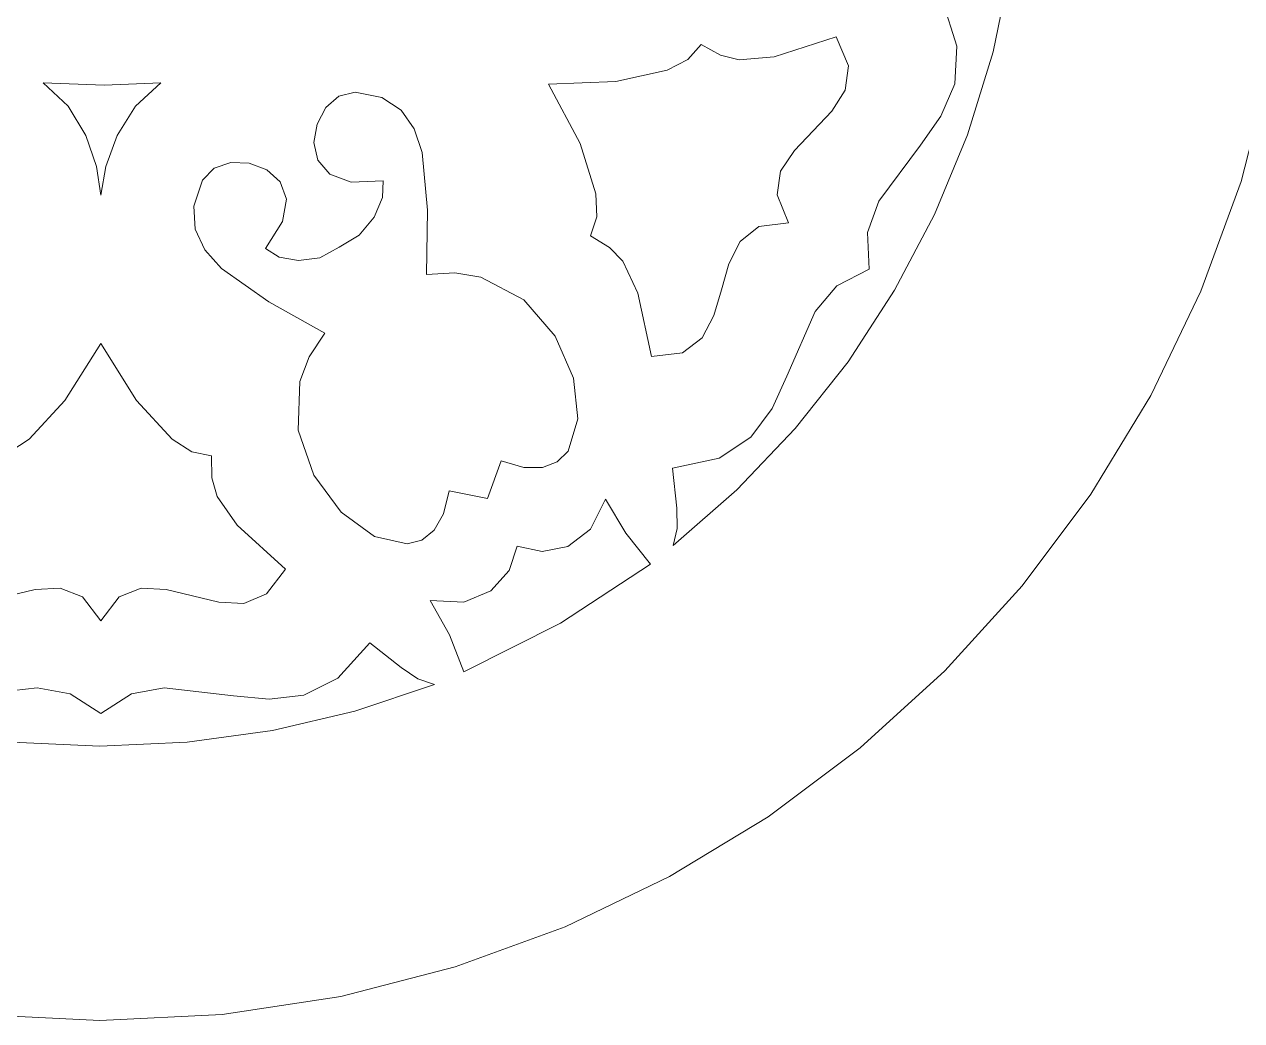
# Model space of a CAD drawing. Header units: millimetres. Extents: x -177 to 176, y -151 to 151.
# Drawn here: x 7.39 to 39.57, y -149.78 to -123.42 of the extents above; entities that cross this region are included whole.
import ezdxf

# ---------------------------------------------------------------- set-up
doc = ezdxf.new("R2010")
doc.units = ezdxf.units.MM
doc.header["$MEASUREMENT"] = 0
doc.layers.add('layer 1', color=7, linetype='Continuous')

msp = doc.modelspace()

# ---------------------------------------------------------------- linework, layer by layer
at = {"layer": 'layer 1', "color": 1, "lineweight": 9}
for points, knots in [([(-22.2167, -118.1775), (-22.2167, -118.1775), (-22.0536, -114.9464), (-22.0536, -114.9464), (-22.0536, -114.9464), (-22.0536, -114.9464), (-21.5748, -111.8091), (-21.5748, -111.8091), (-21.5748, -111.8091), (-21.5748, -111.8091), (-20.7961, -108.7808), (-20.7961, -108.7808), (-20.7961, -108.7808), (-20.7961, -108.7808), (-19.7336, -105.8777), (-19.7336, -105.8777), (-19.7336, -105.8777), (-19.7336, -105.8777), (-18.4029, -103.1154), (-18.4029, -103.1154), (-18.4029, -103.1154), (-18.4029, -103.1154), (-16.8203, -100.51), (-16.8203, -100.51), (-16.8203, -100.51), (-16.8203, -100.51), (-15.0012, -98.0775), (-15.0012, -98.0775), (-15.0012, -98.0775), (-15.0012, -98.0775), (-12.9618, -95.8335), (-12.9618, -95.8335), (-12.9618, -95.8335), (-12.9618, -95.8335), (-10.7176, -93.7941), (-10.7176, -93.7941), (-10.7176, -93.7941), (-10.7176, -93.7941), (-8.2853, -91.9752), (-8.2853, -91.9752), (-8.2853, -91.9752), (-8.2853, -91.9752), (-5.6798, -90.3922), (-5.6798, -90.3922), (-5.6798, -90.3922), (-5.6798, -90.3922), (-2.9177, -89.0617), (-2.9177, -89.0617), (-2.9177, -89.0617), (-2.9177, -89.0617), (-0.0144, -87.999), (-0.0144, -87.999), (-0.0144, -87.999), (-0.0144, -87.999), (3.0139, -87.2204), (3.0139, -87.2204), (3.0139, -87.2204), (3.0139, -87.2204), (6.1514, -86.7417), (6.1514, -86.7417), (6.1514, -86.7417), (6.1514, -86.7417), (9.3823, -86.5784), (9.3823, -86.5784), (9.3823, -86.5784), (9.3823, -86.5784), (12.6132, -86.7417), (12.6132, -86.7417), (12.6132, -86.7417), (12.6132, -86.7417), (15.7505, -87.2204), (15.7505, -87.2204), (15.7505, -87.2204), (15.7505, -87.2204), (18.7789, -87.999), (18.7789, -87.999), (18.7789, -87.999), (18.7789, -87.999), (21.6822, -89.0617), (21.6822, -89.0617), (21.6822, -89.0617), (21.6822, -89.0617), (24.4442, -90.3922), (24.4442, -90.3922), (24.4442, -90.3922), (24.4442, -90.3922), (27.0497, -91.9752), (27.0497, -91.9752), (27.0497, -91.9752), (27.0497, -91.9752), (29.4821, -93.7941), (29.4821, -93.7941), (29.4821, -93.7941), (29.4821, -93.7941), (31.7263, -95.8335), (31.7263, -95.8335), (31.7263, -95.8335), (31.7263, -95.8335), (33.7655, -98.0775), (33.7655, -98.0775), (33.7655, -98.0775), (33.7655, -98.0775), (35.5847, -100.51), (35.5847, -100.51), (35.5847, -100.51), (35.5847, -100.51), (37.1674, -103.1154), (37.1674, -103.1154), (37.1674, -103.1154), (37.1674, -103.1154), (38.4979, -105.8777), (38.4979, -105.8777), (38.4979, -105.8777), (38.4979, -105.8777), (39.5607, -108.7808), (39.5607, -108.7808), (39.5607, -108.7808), (39.5607, -108.7808), (40.3392, -111.8091), (40.3392, -111.8091), (40.3392, -111.8091), (40.3392, -111.8091), (40.8181, -114.9464), (40.8181, -114.9464), (40.8181, -114.9464), (40.8181, -114.9464), (40.9812, -118.1775), (40.9812, -118.1775), (40.9812, -118.1775), (40.9812, -118.1775), (40.8181, -121.4084), (40.8181, -121.4084), (40.8181, -121.4084), (40.8181, -121.4084), (40.3392, -124.5459), (40.3392, -124.5459), (40.3392, -124.5459), (40.3392, -124.5459), (39.5607, -127.5741), (39.5607, -127.5741), (39.5607, -127.5741), (39.5607, -127.5741), (38.4979, -130.4773), (38.4979, -130.4773), (38.4979, -130.4773), (38.4979, -130.4773), (37.1674, -133.2395), (37.1674, -133.2395), (37.1674, -133.2395), (37.1674, -133.2395), (35.5847, -135.8448), (35.5847, -135.8448), (35.5847, -135.8448), (35.5847, -135.8448), (33.7655, -138.2773), (33.7655, -138.2773), (33.7655, -138.2773), (33.7655, -138.2773), (31.7263, -140.5213), (31.7263, -140.5213), (31.7263, -140.5213), (31.7263, -140.5213), (29.4821, -142.5608), (29.4821, -142.5608), (29.4821, -142.5608), (29.4821, -142.5608), (27.0497, -144.3799), (27.0497, -144.3799), (27.0497, -144.3799), (27.0497, -144.3799), (24.4442, -145.9627), (24.4442, -145.9627), (24.4442, -145.9627), (24.4442, -145.9627), (21.6822, -147.2932), (21.6822, -147.2932), (21.6822, -147.2932), (21.6822, -147.2932), (18.7789, -148.3557), (18.7789, -148.3557), (18.7789, -148.3557), (18.7789, -148.3557), (15.7505, -149.1343), (15.7505, -149.1343), (15.7505, -149.1343), (15.7505, -149.1343), (12.6132, -149.6133), (12.6132, -149.6133), (12.6132, -149.6133), (12.6132, -149.6133), (9.3823, -149.7764), (9.3823, -149.7764), (9.3823, -149.7764), (9.3823, -149.7764), (6.1514, -149.6133), (6.1514, -149.6133), (6.1514, -149.6133), (6.1514, -149.6133), (3.0139, -149.1343), (3.0139, -149.1343), (3.0139, -149.1343), (3.0139, -149.1343), (-0.0144, -148.3557), (-0.0144, -148.3557), (-0.0144, -148.3557), (-0.0144, -148.3557), (-2.9177, -147.2932), (-2.9177, -147.2932), (-2.9177, -147.2932), (-2.9177, -147.2932), (-5.6798, -145.9627), (-5.6798, -145.9627), (-5.6798, -145.9627), (-5.6798, -145.9627), (-8.2853, -144.3799), (-8.2853, -144.3799), (-8.2853, -144.3799), (-8.2853, -144.3799), (-10.7176, -142.5608), (-10.7176, -142.5608), (-10.7176, -142.5608), (-10.7176, -142.5608), (-12.9618, -140.5213), (-12.9618, -140.5213), (-12.9618, -140.5213), (-12.9618, -140.5213), (-15.0012, -138.2773), (-15.0012, -138.2773), (-15.0012, -138.2773), (-15.0012, -138.2773), (-16.8203, -135.8448), (-16.8203, -135.8448), (-16.8203, -135.8448), (-16.8203, -135.8448), (-18.4029, -133.2395), (-18.4029, -133.2395), (-18.4029, -133.2395), (-18.4029, -133.2395), (-19.7336, -130.4773), (-19.7336, -130.4773), (-19.7336, -130.4773), (-19.7336, -130.4773), (-20.7961, -127.5741), (-20.7961, -127.5741), (-20.7961, -127.5741), (-20.7961, -127.5741), (-21.5748, -124.5459), (-21.5748, -124.5459), (-21.5748, -124.5459), (-21.5748, -124.5459), (-22.0536, -121.4084), (-22.0536, -121.4084), (-22.0536, -121.4084), (-22.0536, -121.4084), (-22.2167, -118.1775), (-22.2167, -118.1775), (-22.2167, -118.1775), (-22.2167, -118.1775), (-22.2167, -118.1775), (-22.2167, -118.1775)], [0, 0, 0, 0, 0.0151515, 0.0151515, 0.0151515, 0.0151515, 0.030303, 0.030303, 0.030303, 0.030303, 0.0454545, 0.0454545, 0.0454545, 0.0454545, 0.0606061, 0.0606061, 0.0606061, 0.0606061, 0.0757576, 0.0757576, 0.0757576, 0.0757576, 0.0909091, 0.0909091, 0.0909091, 0.0909091, 0.1060606, 0.1060606, 0.1060606, 0.1060606, 0.1212121, 0.1212121, 0.1212121, 0.1212121, 0.1363636, 0.1363636, 0.1363636, 0.1363636, 0.1515152, 0.1515152, 0.1515152, 0.1515152, 0.1666667, 0.1666667, 0.1666667, 0.1666667, 0.1818182, 0.1818182, 0.1818182, 0.1818182, 0.1969697, 0.1969697, 0.1969697, 0.1969697, 0.2121212, 0.2121212, 0.2121212, 0.2121212, 0.2272727, 0.2272727, 0.2272727, 0.2272727, 0.2424242, 0.2424242, 0.2424242, 0.2424242, 0.2575758, 0.2575758, 0.2575758, 0.2575758, 0.2727273, 0.2727273, 0.2727273, 0.2727273, 0.2878788, 0.2878788, 0.2878788, 0.2878788, 0.3030303, 0.3030303, 0.3030303, 0.3030303, 0.3181818, 0.3181818, 0.3181818, 0.3181818, 0.3333333, 0.3333333, 0.3333333, 0.3333333, 0.3484848, 0.3484848, 0.3484848, 0.3484848, 0.3636364, 0.3636364, 0.3636364, 0.3636364, 0.3787879, 0.3787879, 0.3787879, 0.3787879, 0.3939394, 0.3939394, 0.3939394, 0.3939394, 0.4090909, 0.4090909, 0.4090909, 0.4090909, 0.4242424, 0.4242424, 0.4242424, 0.4242424, 0.4393939, 0.4393939, 0.4393939, 0.4393939, 0.4545455, 0.4545455, 0.4545455, 0.4545455, 0.469697, 0.469697, 0.469697, 0.469697, 0.4848485, 0.4848485, 0.4848485, 0.4848485, 0.5, 0.5, 0.5, 0.5, 0.5151515, 0.5151515, 0.5151515, 0.5151515, 0.530303, 0.530303, 0.530303, 0.530303, 0.5454545, 0.5454545, 0.5454545, 0.5454545, 0.5606061, 0.5606061, 0.5606061, 0.5606061, 0.5757576, 0.5757576, 0.5757576, 0.5757576, 0.5909091, 0.5909091, 0.5909091, 0.5909091, 0.6060606, 0.6060606, 0.6060606, 0.6060606, 0.6212121, 0.6212121, 0.6212121, 0.6212121, 0.6363636, 0.6363636, 0.6363636, 0.6363636, 0.6515152, 0.6515152, 0.6515152, 0.6515152, 0.6666667, 0.6666667, 0.6666667, 0.6666667, 0.6818182, 0.6818182, 0.6818182, 0.6818182, 0.6969697, 0.6969697, 0.6969697, 0.6969697, 0.7121212, 0.7121212, 0.7121212, 0.7121212, 0.7272727, 0.7272727, 0.7272727, 0.7272727, 0.7424242, 0.7424242, 0.7424242, 0.7424242, 0.7575758, 0.7575758, 0.7575758, 0.7575758, 0.7727273, 0.7727273, 0.7727273, 0.7727273, 0.7878788, 0.7878788, 0.7878788, 0.7878788, 0.8030303, 0.8030303, 0.8030303, 0.8030303, 0.8181818, 0.8181818, 0.8181818, 0.8181818, 0.8333333, 0.8333333, 0.8333333, 0.8333333, 0.8484848, 0.8484848, 0.8484848, 0.8484848, 0.8636364, 0.8636364, 0.8636364, 0.8636364, 0.8787879, 0.8787879, 0.8787879, 0.8787879, 0.8939394, 0.8939394, 0.8939394, 0.8939394, 0.9090909, 0.9090909, 0.9090909, 0.9090909, 0.9242424, 0.9242424, 0.9242424, 0.9242424, 0.9393939, 0.9393939, 0.9393939, 0.9393939, 0.9545455, 0.9545455, 0.9545455, 0.9545455, 0.969697, 0.969697, 0.969697, 0.969697, 1, 1, 1, 1]), ([(33.4656, -121.8659), (33.4656, -121.8659), (33.1217, -122.1711), (33.1217, -122.1711), (33.1217, -122.1711), (33.1217, -122.1711), (32.6412, -122.4041), (32.6412, -122.4041), (32.6412, -122.4041), (32.6412, -122.4041), (31.6631, -122.7977), (31.6631, -122.7977), (31.6631, -122.7977), (31.6631, -122.7977), (32.0446, -123.9977), (32.0446, -123.9977), (32.0446, -123.9977), (32.0446, -123.9977), (31.9872, -124.9971), (31.9872, -124.9971), (31.9872, -124.9971), (31.9872, -124.9971), (31.6214, -125.8517), (31.6214, -125.8517), (31.6214, -125.8517), (31.6214, -125.8517), (31.0776, -126.6166), (31.0776, -126.6166), (31.0776, -126.6166), (31.0776, -126.6166), (29.9765, -128.1003), (29.9765, -128.1003), (29.9765, -128.1003), (29.9765, -128.1003), (29.6795, -128.9299), (29.6795, -128.9299), (29.6795, -128.9299), (29.6795, -128.9299), (29.7254, -129.8924), (29.7254, -129.8924), (29.7254, -129.8924), (29.7254, -129.8924), (28.8679, -130.3356), (28.8679, -130.3356), (28.8679, -130.3356), (28.8679, -130.3356), (28.2948, -131.0127), (28.2948, -131.0127), (28.2948, -131.0127), (28.2948, -131.0127), (27.5515, -132.7239), (27.5515, -132.7239), (27.5515, -132.7239), (27.5515, -132.7239), (27.1563, -133.5857), (27.1563, -133.5857), (27.1563, -133.5857), (27.1563, -133.5857), (26.5949, -134.337), (26.5949, -134.337), (26.5949, -134.337), (26.5949, -134.337), (25.755, -134.8915), (25.755, -134.8915), (25.755, -134.8915), (25.755, -134.8915), (24.5239, -135.1632), (24.5239, -135.1632), (24.5239, -135.1632), (24.5239, -135.1632), (24.6345, -136.2169), (24.6345, -136.2169), (24.6345, -136.2169), (24.6345, -136.2169), (24.6469, -136.7563), (24.6469, -136.7563), (24.6469, -136.7563), (24.6469, -136.7563), (24.5429, -137.2099), (24.5429, -137.2099), (24.5429, -137.2099), (24.5429, -137.2099), (26.2259, -135.7341), (26.2259, -135.7341), (26.2259, -135.7341), (26.2259, -135.7341), (27.7706, -134.1079), (27.7706, -134.1079), (27.7706, -134.1079), (27.7706, -134.1079), (29.1649, -132.3437), (29.1649, -132.3437), (29.1649, -132.3437), (29.1649, -132.3437), (30.3967, -130.453), (30.3967, -130.453), (30.3967, -130.453), (30.3967, -130.453), (31.4548, -128.4479), (31.4548, -128.4479), (31.4548, -128.4479), (31.4548, -128.4479), (32.3269, -126.3403), (32.3269, -126.3403), (32.3269, -126.3403), (32.3269, -126.3403), (33.0011, -124.1424), (33.0011, -124.1424), (33.0011, -124.1424), (33.0011, -124.1424), (33.4656, -121.8659), (33.4656, -121.8659), (33.4656, -121.8659), (33.4656, -121.8659), (33.4656, -121.8659), (33.4656, -121.8659)], [0, 0, 0, 0, 0.0333333, 0.0333333, 0.0333333, 0.0333333, 0.0666667, 0.0666667, 0.0666667, 0.0666667, 0.1, 0.1, 0.1, 0.1, 0.1333333, 0.1333333, 0.1333333, 0.1333333, 0.1666667, 0.1666667, 0.1666667, 0.1666667, 0.2, 0.2, 0.2, 0.2, 0.2333333, 0.2333333, 0.2333333, 0.2333333, 0.2666667, 0.2666667, 0.2666667, 0.2666667, 0.3, 0.3, 0.3, 0.3, 0.3333333, 0.3333333, 0.3333333, 0.3333333, 0.3666667, 0.3666667, 0.3666667, 0.3666667, 0.4, 0.4, 0.4, 0.4, 0.4333333, 0.4333333, 0.4333333, 0.4333333, 0.4666667, 0.4666667, 0.4666667, 0.4666667, 0.5, 0.5, 0.5, 0.5, 0.5333333, 0.5333333, 0.5333333, 0.5333333, 0.5666667, 0.5666667, 0.5666667, 0.5666667, 0.6, 0.6, 0.6, 0.6, 0.6333333, 0.6333333, 0.6333333, 0.6333333, 0.6666667, 0.6666667, 0.6666667, 0.6666667, 0.7, 0.7, 0.7, 0.7, 0.7333333, 0.7333333, 0.7333333, 0.7333333, 0.7666667, 0.7666667, 0.7666667, 0.7666667, 0.8, 0.8, 0.8, 0.8, 0.8333333, 0.8333333, 0.8333333, 0.8333333, 0.8666667, 0.8666667, 0.8666667, 0.8666667, 0.9, 0.9, 0.9, 0.9, 0.9333333, 0.9333333, 0.9333333, 0.9333333, 1, 1, 1, 1]), ([(27.5956, -128.6659), (27.5956, -128.6659), (26.8035, -128.7683), (26.8035, -128.7683), (26.8035, -128.7683), (26.8035, -128.7683), (26.3103, -129.163), (26.3103, -129.163), (26.3103, -129.163), (26.3103, -129.163), (26.0151, -129.7521), (26.0151, -129.7521), (26.0151, -129.7521), (26.0151, -129.7521), (25.8167, -130.4389), (25.8167, -130.4389), (25.8167, -130.4389), (25.8167, -130.4389), (25.6142, -131.1252), (25.6142, -131.1252), (25.6142, -131.1252), (25.6142, -131.1252), (25.3066, -131.7139), (25.3066, -131.7139), (25.3066, -131.7139), (25.3066, -131.7139), (24.7926, -132.1077), (24.7926, -132.1077), (24.7926, -132.1077), (24.7926, -132.1077), (23.9714, -132.2088), (23.9714, -132.2088), (23.9714, -132.2088), (23.9714, -132.2088), (23.6064, -130.5291), (23.6064, -130.5291), (23.6064, -130.5291), (23.6064, -130.5291), (23.2128, -129.6852), (23.2128, -129.6852), (23.2128, -129.6852), (23.2128, -129.6852), (22.8575, -129.3213), (22.8575, -129.3213), (22.8575, -129.3213), (22.8575, -129.3213), (22.3564, -129.0182), (22.3564, -129.0182), (22.3564, -129.0182), (22.3564, -129.0182), (22.5212, -128.513), (22.5212, -128.513), (22.5212, -128.513), (22.5212, -128.513), (22.4953, -127.9016), (22.4953, -127.9016), (22.4953, -127.9016), (22.4953, -127.9016), (22.0794, -126.5749), (22.0794, -126.5749), (22.0794, -126.5749), (22.0794, -126.5749), (21.2476, -125.0008), (21.2476, -125.0008), (21.2476, -125.0008), (21.2476, -125.0008), (23.0275, -124.9328), (23.0275, -124.9328), (23.0275, -124.9328), (23.0275, -124.9328), (24.3848, -124.6287), (24.3848, -124.6287), (24.3848, -124.6287), (24.3848, -124.6287), (24.9273, -124.3454), (24.9273, -124.3454), (24.9273, -124.3454), (24.9273, -124.3454), (25.2826, -123.95), (25.2826, -123.95), (25.2826, -123.95), (25.2826, -123.95), (25.7957, -124.2322), (25.7957, -124.2322), (25.7957, -124.2322), (25.7957, -124.2322), (26.2886, -124.3581), (26.2886, -124.3581), (26.2886, -124.3581), (26.2886, -124.3581), (27.216, -124.2772), (27.216, -124.2772), (27.216, -124.2772), (27.216, -124.2772), (28.8532, -123.7533), (28.8532, -123.7533), (28.8532, -123.7533), (28.8532, -123.7533), (29.176, -124.5151), (29.176, -124.5151), (29.176, -124.5151), (29.176, -124.5151), (29.0918, -125.1574), (29.0918, -125.1574), (29.0918, -125.1574), (29.0918, -125.1574), (28.7357, -125.7185), (28.7357, -125.7185), (28.7357, -125.7185), (28.7357, -125.7185), (28.2422, -126.2376), (28.2422, -126.2376), (28.2422, -126.2376), (28.2422, -126.2376), (27.7467, -126.7531), (27.7467, -126.7531), (27.7467, -126.7531), (27.7467, -126.7531), (27.3837, -127.3037), (27.3837, -127.3037), (27.3837, -127.3037), (27.3837, -127.3037), (27.2884, -127.9285), (27.2884, -127.9285), (27.2884, -127.9285), (27.2884, -127.9285), (27.5956, -128.6659), (27.5956, -128.6659), (27.5956, -128.6659), (27.5956, -128.6659), (27.5956, -128.6659), (27.5956, -128.6659)], [0, 0, 0, 0, 0.0294118, 0.0294118, 0.0294118, 0.0294118, 0.0588235, 0.0588235, 0.0588235, 0.0588235, 0.0882353, 0.0882353, 0.0882353, 0.0882353, 0.1176471, 0.1176471, 0.1176471, 0.1176471, 0.1470588, 0.1470588, 0.1470588, 0.1470588, 0.1764706, 0.1764706, 0.1764706, 0.1764706, 0.2058824, 0.2058824, 0.2058824, 0.2058824, 0.2352941, 0.2352941, 0.2352941, 0.2352941, 0.2647059, 0.2647059, 0.2647059, 0.2647059, 0.2941176, 0.2941176, 0.2941176, 0.2941176, 0.3235294, 0.3235294, 0.3235294, 0.3235294, 0.3529412, 0.3529412, 0.3529412, 0.3529412, 0.3823529, 0.3823529, 0.3823529, 0.3823529, 0.4117647, 0.4117647, 0.4117647, 0.4117647, 0.4411765, 0.4411765, 0.4411765, 0.4411765, 0.4705882, 0.4705882, 0.4705882, 0.4705882, 0.5, 0.5, 0.5, 0.5, 0.5294118, 0.5294118, 0.5294118, 0.5294118, 0.5588235, 0.5588235, 0.5588235, 0.5588235, 0.5882353, 0.5882353, 0.5882353, 0.5882353, 0.6176471, 0.6176471, 0.6176471, 0.6176471, 0.6470588, 0.6470588, 0.6470588, 0.6470588, 0.6764706, 0.6764706, 0.6764706, 0.6764706, 0.7058824, 0.7058824, 0.7058824, 0.7058824, 0.7352941, 0.7352941, 0.7352941, 0.7352941, 0.7647059, 0.7647059, 0.7647059, 0.7647059, 0.7941176, 0.7941176, 0.7941176, 0.7941176, 0.8235294, 0.8235294, 0.8235294, 0.8235294, 0.8529412, 0.8529412, 0.8529412, 0.8529412, 0.8823529, 0.8823529, 0.8823529, 0.8823529, 0.9117647, 0.9117647, 0.9117647, 0.9117647, 0.9411765, 0.9411765, 0.9411765, 0.9411765, 1, 1, 1, 1]), ([(9.4935, -125.0247), (9.4935, -125.0247), (7.8798, -124.9656), (7.8798, -124.9656), (7.8798, -124.9656), (7.8798, -124.9656), (8.5469, -125.5832), (8.5469, -125.5832), (8.5469, -125.5832), (8.5469, -125.5832), (9.0134, -126.3566), (9.0134, -126.3566), (9.0134, -126.3566), (9.0134, -126.3566), (9.2965, -127.178), (9.2965, -127.178), (9.2965, -127.178), (9.2965, -127.178), (9.4124, -127.9386), (9.4124, -127.9386), (9.4124, -127.9386), (9.4124, -127.9386), (9.5365, -127.178), (9.5365, -127.178), (9.5365, -127.178), (9.5365, -127.178), (9.8368, -126.3566), (9.8368, -126.3566), (9.8368, -126.3566), (9.8368, -126.3566), (10.3209, -125.5832), (10.3209, -125.5832), (10.3209, -125.5832), (10.3209, -125.5832), (10.9956, -124.9656), (10.9956, -124.9656), (10.9956, -124.9656), (10.9956, -124.9656), (9.4935, -125.0247), (9.4935, -125.0247), (9.4935, -125.0247), (9.4935, -125.0247), (9.4935, -125.0247), (9.4935, -125.0247)], [0, 0, 0, 0, 0.0833333, 0.0833333, 0.0833333, 0.0833333, 0.1666667, 0.1666667, 0.1666667, 0.1666667, 0.25, 0.25, 0.25, 0.25, 0.3333333, 0.3333333, 0.3333333, 0.3333333, 0.4166667, 0.4166667, 0.4166667, 0.4166667, 0.5, 0.5, 0.5, 0.5, 0.5833333, 0.5833333, 0.5833333, 0.5833333, 0.6666667, 0.6666667, 0.6666667, 0.6666667, 0.75, 0.75, 0.75, 0.75, 0.8333333, 0.8333333, 0.8333333, 0.8333333, 1, 1, 1, 1]), ([(15.7147, -129.3109), (15.7147, -129.3109), (15.2009, -129.5967), (15.2009, -129.5967), (15.2009, -129.5967), (15.2009, -129.5967), (14.6383, -129.67), (14.6383, -129.67), (14.6383, -129.67), (14.6383, -129.67), (14.125, -129.5742), (14.125, -129.5742), (14.125, -129.5742), (14.125, -129.5742), (13.7594, -129.3522), (13.7594, -129.3522), (13.7594, -129.3522), (13.7594, -129.3522), (14.213, -128.6386), (14.213, -128.6386), (14.213, -128.6386), (14.213, -128.6386), (14.3165, -128.0469), (14.3165, -128.0469), (14.3165, -128.0469), (14.3165, -128.0469), (14.1507, -127.5861), (14.1507, -127.5861), (14.1507, -127.5861), (14.1507, -127.5861), (13.7958, -127.2647), (13.7958, -127.2647), (13.7958, -127.2647), (13.7958, -127.2647), (13.3325, -127.0909), (13.3325, -127.0909), (13.3325, -127.0909), (13.3325, -127.0909), (12.8416, -127.0739), (12.8416, -127.0739), (12.8416, -127.0739), (12.8416, -127.0739), (12.4032, -127.2221), (12.4032, -127.2221), (12.4032, -127.2221), (12.4032, -127.2221), (12.098, -127.5442), (12.098, -127.5442), (12.098, -127.5442), (12.098, -127.5442), (11.8705, -128.2264), (11.8705, -128.2264), (11.8705, -128.2264), (11.8705, -128.2264), (11.9047, -128.8347), (11.9047, -128.8347), (11.9047, -128.8347), (11.9047, -128.8347), (12.1598, -129.3805), (12.1598, -129.3805), (12.1598, -129.3805), (12.1598, -129.3805), (12.5957, -129.8759), (12.5957, -129.8759), (12.5957, -129.8759), (12.5957, -129.8759), (13.8472, -130.7619), (13.8472, -130.7619), (13.8472, -130.7619), (13.8472, -130.7619), (15.3357, -131.5869), (15.3357, -131.5869), (15.3357, -131.5869), (15.3357, -131.5869), (14.9177, -132.2164), (14.9177, -132.2164), (14.9177, -132.2164), (14.9177, -132.2164), (14.6735, -132.8641), (14.6735, -132.8641), (14.6735, -132.8641), (14.6735, -132.8641), (14.6281, -134.156), (14.6281, -134.156), (14.6281, -134.156), (14.6281, -134.156), (15.0443, -135.3477), (15.0443, -135.3477), (15.0443, -135.3477), (15.0443, -135.3477), (15.767, -136.3232), (15.767, -136.3232), (15.767, -136.3232), (15.767, -136.3232), (16.6409, -136.968), (16.6409, -136.968), (16.6409, -136.968), (16.6409, -136.968), (17.5109, -137.1659), (17.5109, -137.1659), (17.5109, -137.1659), (17.5109, -137.1659), (17.8959, -137.0612), (17.8959, -137.0612), (17.8959, -137.0612), (17.8959, -137.0612), (18.2217, -136.8016), (18.2217, -136.8016), (18.2217, -136.8016), (18.2217, -136.8016), (18.4693, -136.3727), (18.4693, -136.3727), (18.4693, -136.3727), (18.4693, -136.3727), (18.6185, -135.76), (18.6185, -135.76), (18.6185, -135.76), (18.6185, -135.76), (19.6294, -135.9646), (19.6294, -135.9646), (19.6294, -135.9646), (19.6294, -135.9646), (19.9906, -134.968), (19.9906, -134.968), (19.9906, -134.968), (19.9906, -134.968), (20.5958, -135.1449), (20.5958, -135.1449), (20.5958, -135.1449), (20.5958, -135.1449), (21.091, -135.1453), (21.091, -135.1453), (21.091, -135.1453), (21.091, -135.1453), (21.4788, -134.9928), (21.4788, -134.9928), (21.4788, -134.9928), (21.4788, -134.9928), (21.7618, -134.7118), (21.7618, -134.7118), (21.7618, -134.7118), (21.7618, -134.7118), (22.0254, -133.859), (22.0254, -133.859), (22.0254, -133.859), (22.0254, -133.859), (21.9043, -132.7801), (21.9043, -132.7801), (21.9043, -132.7801), (21.9043, -132.7801), (21.4206, -131.6665), (21.4206, -131.6665), (21.4206, -131.6665), (21.4206, -131.6665), (20.5966, -130.71), (20.5966, -130.71), (20.5966, -130.71), (20.5966, -130.71), (19.4549, -130.1034), (19.4549, -130.1034), (19.4549, -130.1034), (19.4549, -130.1034), (18.772, -129.9912), (18.772, -129.9912), (18.772, -129.9912), (18.772, -129.9912), (18.018, -130.0385), (18.018, -130.0385), (18.018, -130.0385), (18.018, -130.0385), (18.0477, -128.3368), (18.0477, -128.3368), (18.0477, -128.3368), (18.0477, -128.3368), (17.9059, -126.8098), (17.9059, -126.8098), (17.9059, -126.8098), (17.9059, -126.8098), (17.6949, -126.1849), (17.6949, -126.1849), (17.6949, -126.1849), (17.6949, -126.1849), (17.3499, -125.6909), (17.3499, -125.6909), (17.3499, -125.6909), (17.3499, -125.6909), (16.8401, -125.3573), (16.8401, -125.3573), (16.8401, -125.3573), (16.8401, -125.3573), (16.1357, -125.2132), (16.1357, -125.2132), (16.1357, -125.2132), (16.1357, -125.2132), (15.7043, -125.3165), (15.7043, -125.3165), (15.7043, -125.3165), (15.7043, -125.3165), (15.3566, -125.6219), (15.3566, -125.6219), (15.3566, -125.6219), (15.3566, -125.6219), (15.1259, -126.0556), (15.1259, -126.0556), (15.1259, -126.0556), (15.1259, -126.0556), (15.0446, -126.5435), (15.0446, -126.5435), (15.0446, -126.5435), (15.0446, -126.5435), (15.1456, -127.0117), (15.1456, -127.0117), (15.1456, -127.0117), (15.1456, -127.0117), (15.4618, -127.3856), (15.4618, -127.3856), (15.4618, -127.3856), (15.4618, -127.3856), (16.0258, -127.5917), (16.0258, -127.5917), (16.0258, -127.5917), (16.0258, -127.5917), (16.8709, -127.5559), (16.8709, -127.5559), (16.8709, -127.5559), (16.8709, -127.5559), (16.8578, -127.9962), (16.8578, -127.9962), (16.8578, -127.9962), (16.8578, -127.9962), (16.6354, -128.517), (16.6354, -128.517), (16.6354, -128.517), (16.6354, -128.517), (16.2413, -128.996), (16.2413, -128.996), (16.2413, -128.996), (16.2413, -128.996), (15.7147, -129.3109), (15.7147, -129.3109), (15.7147, -129.3109), (15.7147, -129.3109), (15.7147, -129.3109), (15.7147, -129.3109)], [0, 0, 0, 0, 0.016129, 0.016129, 0.016129, 0.016129, 0.0322581, 0.0322581, 0.0322581, 0.0322581, 0.0483871, 0.0483871, 0.0483871, 0.0483871, 0.0645161, 0.0645161, 0.0645161, 0.0645161, 0.0806452, 0.0806452, 0.0806452, 0.0806452, 0.0967742, 0.0967742, 0.0967742, 0.0967742, 0.1129032, 0.1129032, 0.1129032, 0.1129032, 0.1290323, 0.1290323, 0.1290323, 0.1290323, 0.1451613, 0.1451613, 0.1451613, 0.1451613, 0.1612903, 0.1612903, 0.1612903, 0.1612903, 0.1774194, 0.1774194, 0.1774194, 0.1774194, 0.1935484, 0.1935484, 0.1935484, 0.1935484, 0.2096774, 0.2096774, 0.2096774, 0.2096774, 0.2258065, 0.2258065, 0.2258065, 0.2258065, 0.2419355, 0.2419355, 0.2419355, 0.2419355, 0.2580645, 0.2580645, 0.2580645, 0.2580645, 0.2741935, 0.2741935, 0.2741935, 0.2741935, 0.2903226, 0.2903226, 0.2903226, 0.2903226, 0.3064516, 0.3064516, 0.3064516, 0.3064516, 0.3225806, 0.3225806, 0.3225806, 0.3225806, 0.3387097, 0.3387097, 0.3387097, 0.3387097, 0.3548387, 0.3548387, 0.3548387, 0.3548387, 0.3709677, 0.3709677, 0.3709677, 0.3709677, 0.3870968, 0.3870968, 0.3870968, 0.3870968, 0.4032258, 0.4032258, 0.4032258, 0.4032258, 0.4193548, 0.4193548, 0.4193548, 0.4193548, 0.4354839, 0.4354839, 0.4354839, 0.4354839, 0.4516129, 0.4516129, 0.4516129, 0.4516129, 0.4677419, 0.4677419, 0.4677419, 0.4677419, 0.483871, 0.483871, 0.483871, 0.483871, 0.5, 0.5, 0.5, 0.5, 0.516129, 0.516129, 0.516129, 0.516129, 0.5322581, 0.5322581, 0.5322581, 0.5322581, 0.5483871, 0.5483871, 0.5483871, 0.5483871, 0.5645161, 0.5645161, 0.5645161, 0.5645161, 0.5806452, 0.5806452, 0.5806452, 0.5806452, 0.5967742, 0.5967742, 0.5967742, 0.5967742, 0.6129032, 0.6129032, 0.6129032, 0.6129032, 0.6290323, 0.6290323, 0.6290323, 0.6290323, 0.6451613, 0.6451613, 0.6451613, 0.6451613, 0.6612903, 0.6612903, 0.6612903, 0.6612903, 0.6774194, 0.6774194, 0.6774194, 0.6774194, 0.6935484, 0.6935484, 0.6935484, 0.6935484, 0.7096774, 0.7096774, 0.7096774, 0.7096774, 0.7258065, 0.7258065, 0.7258065, 0.7258065, 0.7419355, 0.7419355, 0.7419355, 0.7419355, 0.7580645, 0.7580645, 0.7580645, 0.7580645, 0.7741935, 0.7741935, 0.7741935, 0.7741935, 0.7903226, 0.7903226, 0.7903226, 0.7903226, 0.8064516, 0.8064516, 0.8064516, 0.8064516, 0.8225806, 0.8225806, 0.8225806, 0.8225806, 0.8387097, 0.8387097, 0.8387097, 0.8387097, 0.8548387, 0.8548387, 0.8548387, 0.8548387, 0.8709677, 0.8709677, 0.8709677, 0.8709677, 0.8870968, 0.8870968, 0.8870968, 0.8870968, 0.9032258, 0.9032258, 0.9032258, 0.9032258, 0.9193548, 0.9193548, 0.9193548, 0.9193548, 0.9354839, 0.9354839, 0.9354839, 0.9354839, 0.9516129, 0.9516129, 0.9516129, 0.9516129, 0.9677419, 0.9677419, 0.9677419, 0.9677419, 1, 1, 1, 1]), ([(9.4052, -139.1954), (9.4052, -139.1954), (8.9203, -138.5605), (8.9203, -138.5605), (8.9203, -138.5605), (8.9203, -138.5605), (8.332, -138.3307), (8.332, -138.3307), (8.332, -138.3307), (8.332, -138.3307), (7.6741, -138.3697), (7.6741, -138.3697), (7.6741, -138.3697), (7.6741, -138.3697), (6.9805, -138.5412), (6.9805, -138.5412), (6.9805, -138.5412), (6.9805, -138.5412), (6.2846, -138.7088), (6.2846, -138.7088), (6.2846, -138.7088), (6.2846, -138.7088), (5.621, -138.7369), (5.621, -138.7369), (5.621, -138.7369), (5.621, -138.7369), (5.023, -138.4886), (5.023, -138.4886), (5.023, -138.4886), (5.023, -138.4886), (4.5247, -137.828), (4.5247, -137.828), (4.5247, -137.828), (4.5247, -137.828), (5.7969, -136.6721), (5.7969, -136.6721), (5.7969, -136.6721), (5.7969, -136.6721), (6.3308, -135.9094), (6.3308, -135.9094), (6.3308, -135.9094), (6.3308, -135.9094), (6.4687, -135.4197), (6.4687, -135.4197), (6.4687, -135.4197), (6.4687, -135.4197), (6.4803, -134.8342), (6.4803, -134.8342), (6.4803, -134.8342), (6.4803, -134.8342), (7.0006, -134.7242), (7.0006, -134.7242), (7.0006, -134.7242), (7.0006, -134.7242), (7.5169, -134.396), (7.5169, -134.396), (7.5169, -134.396), (7.5169, -134.396), (8.4579, -133.3727), (8.4579, -133.3727), (8.4579, -133.3727), (8.4579, -133.3727), (9.4052, -131.8652), (9.4052, -131.8652), (9.4052, -131.8652), (9.4052, -131.8652), (10.3539, -133.3727), (10.3539, -133.3727), (10.3539, -133.3727), (10.3539, -133.3727), (11.2958, -134.396), (11.2958, -134.396), (11.2958, -134.396), (11.2958, -134.396), (11.8125, -134.7241), (11.8125, -134.7241), (11.8125, -134.7241), (11.8125, -134.7241), (12.3326, -134.8342), (12.3326, -134.8342), (12.3326, -134.8342), (12.3326, -134.8342), (12.3447, -135.4197), (12.3447, -135.4197), (12.3447, -135.4197), (12.3447, -135.4197), (12.4823, -135.9094), (12.4823, -135.9094), (12.4823, -135.9094), (12.4823, -135.9094), (13.0163, -136.6721), (13.0163, -136.6721), (13.0163, -136.6721), (13.0163, -136.6721), (14.2886, -137.828), (14.2886, -137.828), (14.2886, -137.828), (14.2886, -137.828), (13.79, -138.4886), (13.79, -138.4886), (13.79, -138.4886), (13.79, -138.4886), (13.1918, -138.7369), (13.1918, -138.7369), (13.1918, -138.7369), (13.1918, -138.7369), (12.5276, -138.7088), (12.5276, -138.7088), (12.5276, -138.7088), (12.5276, -138.7088), (11.8314, -138.5412), (11.8314, -138.5412), (11.8314, -138.5412), (11.8314, -138.5412), (11.1372, -138.3697), (11.1372, -138.3697), (11.1372, -138.3697), (11.1372, -138.3697), (10.4789, -138.3307), (10.4789, -138.3307), (10.4789, -138.3307), (10.4789, -138.3307), (9.8902, -138.5605), (9.8902, -138.5605), (9.8902, -138.5605), (9.8902, -138.5605), (9.4052, -139.1954), (9.4052, -139.1954), (9.4052, -139.1954), (9.4052, -139.1954), (9.4052, -139.1954), (9.4052, -139.1954)], [0, 0, 0, 0, 0.0294118, 0.0294118, 0.0294118, 0.0294118, 0.0588235, 0.0588235, 0.0588235, 0.0588235, 0.0882353, 0.0882353, 0.0882353, 0.0882353, 0.1176471, 0.1176471, 0.1176471, 0.1176471, 0.1470588, 0.1470588, 0.1470588, 0.1470588, 0.1764706, 0.1764706, 0.1764706, 0.1764706, 0.2058824, 0.2058824, 0.2058824, 0.2058824, 0.2352941, 0.2352941, 0.2352941, 0.2352941, 0.2647059, 0.2647059, 0.2647059, 0.2647059, 0.2941176, 0.2941176, 0.2941176, 0.2941176, 0.3235294, 0.3235294, 0.3235294, 0.3235294, 0.3529412, 0.3529412, 0.3529412, 0.3529412, 0.3823529, 0.3823529, 0.3823529, 0.3823529, 0.4117647, 0.4117647, 0.4117647, 0.4117647, 0.4411765, 0.4411765, 0.4411765, 0.4411765, 0.4705882, 0.4705882, 0.4705882, 0.4705882, 0.5, 0.5, 0.5, 0.5, 0.5294118, 0.5294118, 0.5294118, 0.5294118, 0.5588235, 0.5588235, 0.5588235, 0.5588235, 0.5882353, 0.5882353, 0.5882353, 0.5882353, 0.6176471, 0.6176471, 0.6176471, 0.6176471, 0.6470588, 0.6470588, 0.6470588, 0.6470588, 0.6764706, 0.6764706, 0.6764706, 0.6764706, 0.7058824, 0.7058824, 0.7058824, 0.7058824, 0.7352941, 0.7352941, 0.7352941, 0.7352941, 0.7647059, 0.7647059, 0.7647059, 0.7647059, 0.7941176, 0.7941176, 0.7941176, 0.7941176, 0.8235294, 0.8235294, 0.8235294, 0.8235294, 0.8529412, 0.8529412, 0.8529412, 0.8529412, 0.8823529, 0.8823529, 0.8823529, 0.8823529, 0.9117647, 0.9117647, 0.9117647, 0.9117647, 0.9411765, 0.9411765, 0.9411765, 0.9411765, 1, 1, 1, 1]), ([(20.4204, -137.2202), (20.4204, -137.2202), (21.0758, -137.367), (21.0758, -137.367), (21.0758, -137.367), (21.0758, -137.367), (21.7609, -137.2284), (21.7609, -137.2284), (21.7609, -137.2284), (21.7609, -137.2284), (22.3594, -136.7752), (22.3594, -136.7752), (22.3594, -136.7752), (22.3594, -136.7752), (22.7536, -135.9796), (22.7536, -135.9796), (22.7536, -135.9796), (22.7536, -135.9796), (23.2863, -136.8822), (23.2863, -136.8822), (23.2863, -136.8822), (23.2863, -136.8822), (23.94, -137.6979), (23.94, -137.6979), (23.94, -137.6979), (23.94, -137.6979), (21.5635, -139.2585), (21.5635, -139.2585), (21.5635, -139.2585), (21.5635, -139.2585), (19.0079, -140.5452), (19.0079, -140.5452), (19.0079, -140.5452), (19.0079, -140.5452), (18.6285, -139.5715), (18.6285, -139.5715), (18.6285, -139.5715), (18.6285, -139.5715), (18.1132, -138.6587), (18.1132, -138.6587), (18.1132, -138.6587), (18.1132, -138.6587), (19.0098, -138.7092), (19.0098, -138.7092), (19.0098, -138.7092), (19.0098, -138.7092), (19.7241, -138.4043), (19.7241, -138.4043), (19.7241, -138.4043), (19.7241, -138.4043), (20.2096, -137.8672), (20.2096, -137.8672), (20.2096, -137.8672), (20.2096, -137.8672), (20.4204, -137.2202), (20.4204, -137.2202), (20.4204, -137.2202), (20.4204, -137.2202), (20.4204, -137.2202), (20.4204, -137.2202)], [0, 0, 0, 0, 0.0625, 0.0625, 0.0625, 0.0625, 0.125, 0.125, 0.125, 0.125, 0.1875, 0.1875, 0.1875, 0.1875, 0.25, 0.25, 0.25, 0.25, 0.3125, 0.3125, 0.3125, 0.3125, 0.375, 0.375, 0.375, 0.375, 0.4375, 0.4375, 0.4375, 0.4375, 0.5, 0.5, 0.5, 0.5, 0.5625, 0.5625, 0.5625, 0.5625, 0.625, 0.625, 0.625, 0.625, 0.6875, 0.6875, 0.6875, 0.6875, 0.75, 0.75, 0.75, 0.75, 0.8125, 0.8125, 0.8125, 0.8125, 0.875, 0.875, 0.875, 0.875, 1, 1, 1, 1]), ([(0.5051, -140.8446), (0.5051, -140.8446), (2.6117, -141.5601), (2.6117, -141.5601), (2.6117, -141.5601), (2.6117, -141.5601), (4.7999, -142.0833), (4.7999, -142.0833), (4.7999, -142.0833), (4.7999, -142.0833), (7.0597, -142.4048), (7.0597, -142.4048), (7.0597, -142.4048), (7.0597, -142.4048), (9.3814, -142.514), (9.3814, -142.514), (9.3814, -142.514), (9.3814, -142.514), (11.6925, -142.4086), (11.6925, -142.4086), (11.6925, -142.4086), (11.6925, -142.4086), (13.9455, -142.0965), (13.9455, -142.0965), (13.9455, -142.0965), (13.9455, -142.0965), (16.1285, -141.5845), (16.1285, -141.5845), (16.1285, -141.5845), (16.1285, -141.5845), (18.2291, -140.8789), (18.2291, -140.8789), (18.2291, -140.8789), (18.2291, -140.8789), (17.7929, -140.7336), (17.7929, -140.7336), (17.7929, -140.7336), (17.7929, -140.7336), (17.3508, -140.434), (17.3508, -140.434), (17.3508, -140.434), (17.3508, -140.434), (16.5209, -139.7837), (16.5209, -139.7837), (16.5209, -139.7837), (16.5209, -139.7837), (15.6723, -140.7138), (15.6723, -140.7138), (15.6723, -140.7138), (15.6723, -140.7138), (14.778, -141.1639), (14.778, -141.1639), (14.778, -141.1639), (14.778, -141.1639), (13.8553, -141.2744), (13.8553, -141.2744), (13.8553, -141.2744), (13.8553, -141.2744), (12.9209, -141.1861), (12.9209, -141.1861), (12.9209, -141.1861), (12.9209, -141.1861), (11.0854, -140.9742), (11.0854, -140.9742), (11.0854, -140.9742), (11.0854, -140.9742), (10.2184, -141.1319), (10.2184, -141.1319), (10.2184, -141.1319), (10.2184, -141.1319), (9.408, -141.6527), (9.408, -141.6527), (9.408, -141.6527), (9.408, -141.6527), (8.5954, -141.1319), (8.5954, -141.1319), (8.5954, -141.1319), (8.5954, -141.1319), (7.7224, -140.9742), (7.7224, -140.9742), (7.7224, -140.9742), (7.7224, -140.9742), (5.8689, -141.1861), (5.8689, -141.1861), (5.8689, -141.1861), (5.8689, -141.1861), (4.9248, -141.2744), (4.9248, -141.2744), (4.9248, -141.2744), (4.9248, -141.2744), (3.9934, -141.164), (3.9934, -141.164), (3.9934, -141.164), (3.9934, -141.164), (3.0934, -140.714), (3.0934, -140.714), (3.0934, -140.714), (3.0934, -140.714), (2.2427, -139.7838), (2.2427, -139.7838), (2.2427, -139.7838), (2.2427, -139.7838), (1.398, -140.4168), (1.398, -140.4168), (1.398, -140.4168), (1.398, -140.4168), (0.9458, -140.7047), (0.9458, -140.7047), (0.9458, -140.7047), (0.9458, -140.7047), (0.5051, -140.8446), (0.5051, -140.8446), (0.5051, -140.8446), (0.5051, -140.8446), (0.5051, -140.8446), (0.5051, -140.8446)], [0, 0, 0, 0, 0.0333333, 0.0333333, 0.0333333, 0.0333333, 0.0666667, 0.0666667, 0.0666667, 0.0666667, 0.1, 0.1, 0.1, 0.1, 0.1333333, 0.1333333, 0.1333333, 0.1333333, 0.1666667, 0.1666667, 0.1666667, 0.1666667, 0.2, 0.2, 0.2, 0.2, 0.2333333, 0.2333333, 0.2333333, 0.2333333, 0.2666667, 0.2666667, 0.2666667, 0.2666667, 0.3, 0.3, 0.3, 0.3, 0.3333333, 0.3333333, 0.3333333, 0.3333333, 0.3666667, 0.3666667, 0.3666667, 0.3666667, 0.4, 0.4, 0.4, 0.4, 0.4333333, 0.4333333, 0.4333333, 0.4333333, 0.4666667, 0.4666667, 0.4666667, 0.4666667, 0.5, 0.5, 0.5, 0.5, 0.5333333, 0.5333333, 0.5333333, 0.5333333, 0.5666667, 0.5666667, 0.5666667, 0.5666667, 0.6, 0.6, 0.6, 0.6, 0.6333333, 0.6333333, 0.6333333, 0.6333333, 0.6666667, 0.6666667, 0.6666667, 0.6666667, 0.7, 0.7, 0.7, 0.7, 0.7333333, 0.7333333, 0.7333333, 0.7333333, 0.7666667, 0.7666667, 0.7666667, 0.7666667, 0.8, 0.8, 0.8, 0.8, 0.8333333, 0.8333333, 0.8333333, 0.8333333, 0.8666667, 0.8666667, 0.8666667, 0.8666667, 0.9, 0.9, 0.9, 0.9, 0.9333333, 0.9333333, 0.9333333, 0.9333333, 1, 1, 1, 1])]:
    msp.add_open_spline(points, degree=3, knots=knots, dxfattribs=at)

doc.saveas('drawing.dxf')
